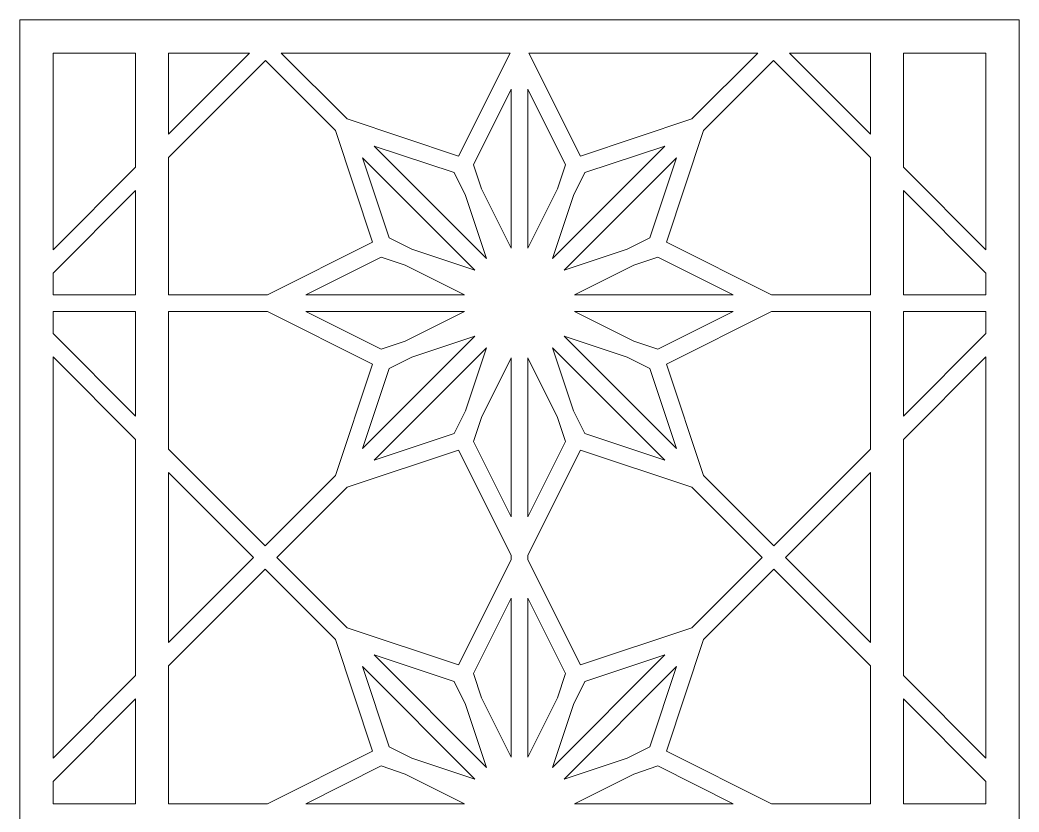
# Model space of a CAD drawing. Header units: centimetres. Extents: x -8.6 to 3.3, y -13.2 to 13.3.
# Drawn here: x -8.58 to -3.42, y 9.25 to 13.33 of the extents above; entities that cross this region are included whole.
import ezdxf

# ---------------------------------------------------------------- set-up
doc = ezdxf.new("R2010")
doc.units = ezdxf.units.CM
doc.header["$MEASUREMENT"] = 0
doc.layers.add('layer 1', color=7, linetype='Continuous')

msp = doc.modelspace()

# ---------------------------------------------------------------- linework, layer by layer
at = {"layer": 'layer 1', "color": 177, "lineweight": 9}
for points, knots in [([(-4.01946, -13.19703), (-4.01946, -13.19703), (-4.18977, -13.19703), (-4.18977, -13.19703), (-4.18977, -13.19703), (-4.18977, -13.19703), (-4.48043, -13.19703), (-4.48043, -13.19703), (-4.48043, -13.19703), (-4.48043, -13.19703), (-4.60083, -13.19703), (-4.60083, -13.19703), (-4.60083, -13.19703), (-4.60083, -13.19703), (-4.73068, -13.19703), (-4.73068, -13.19703), (-4.73068, -13.19703), (-4.73068, -13.19703), (-4.8511, -13.19703), (-4.8511, -13.19703), (-4.8511, -13.19703), (-4.8511, -13.19703), (-5.95709, -13.19703), (-5.95709, -13.19703), (-5.95709, -13.19703), (-5.95709, -13.19703), (-6.04223, -13.19703), (-6.04223, -13.19703), (-6.04223, -13.19703), (-6.04223, -13.19703), (-7.14824, -13.19703), (-7.14824, -13.19703), (-7.14824, -13.19703), (-7.14824, -13.19703), (-7.26865, -13.19703), (-7.26865, -13.19703), (-7.26865, -13.19703), (-7.26865, -13.19703), (-7.39849, -13.19703), (-7.39849, -13.19703), (-7.39849, -13.19703), (-7.39849, -13.19703), (-7.51891, -13.19703), (-7.51891, -13.19703), (-7.51891, -13.19703), (-7.51891, -13.19703), (-7.80957, -13.19703), (-7.80957, -13.19703), (-7.80957, -13.19703), (-7.80957, -13.19703), (-7.97986, -13.19703), (-7.97986, -13.19703), (-7.97986, -13.19703), (-7.97986, -13.19703), (-8.57542, -13.19703), (-8.57542, -13.19703), (-8.57542, -13.19703), (-8.57542, -13.19703), (-8.57542, -11.89027), (-8.57542, -11.89027), (-8.57542, -11.89027), (-8.57542, -11.89027), (-8.57542, -11.78057), (-8.57542, -11.78057), (-8.57542, -11.78057), (-8.57542, -11.78057), (-8.57542, -11.76985), (-8.57542, -11.76985), (-8.57542, -11.76985), (-8.57542, -11.76985), (-8.57542, -11.7511), (-8.57542, -11.7511), (-8.57542, -11.7511), (-8.57542, -11.7511), (-8.57542, -11.69543), (-8.57542, -11.69543), (-8.57542, -11.69543), (-8.57542, -11.69543), (-8.57542, -11.63069), (-8.57542, -11.63069), (-8.57542, -11.63069), (-8.57542, -11.63069), (-8.57542, -9.22246), (-8.57542, -9.22246), (-8.57542, -9.22246), (-8.57542, -9.22246), (-8.57542, -9.15771), (-8.57542, -9.15771), (-8.57542, -9.15771), (-8.57542, -9.15771), (-8.57542, -9.12823), (-8.57542, -9.12823), (-8.57542, -9.12823), (-8.57542, -9.12823), (-8.57542, -9.10204), (-8.57542, -9.10204), (-8.57542, -9.10204), (-8.57542, -9.10204), (-8.57542, -9.07256), (-8.57542, -9.07256), (-8.57542, -9.07256), (-8.57542, -9.07256), (-8.57542, -9.0078), (-8.57542, -9.0078), (-8.57542, -9.0078), (-8.57542, -9.0078), (-8.57542, -6.59958), (-8.57542, -6.59958), (-8.57542, -6.59958), (-8.57542, -6.59958), (-8.57542, -6.53482), (-8.57542, -6.53482), (-8.57542, -6.53482), (-8.57542, -6.53482), (-8.57542, -6.50535), (-8.57542, -6.50535), (-8.57542, -6.50535), (-8.57542, -6.50535), (-8.57542, -6.47915), (-8.57542, -6.47915), (-8.57542, -6.47915), (-8.57542, -6.47915), (-8.57542, -6.44968), (-8.57542, -6.44968), (-8.57542, -6.44968), (-8.57542, -6.44968), (-8.57542, -6.38494), (-8.57542, -6.38494), (-8.57542, -6.38494), (-8.57542, -6.38494), (-8.57542, -3.97671), (-8.57542, -3.97671), (-8.57542, -3.97671), (-8.57542, -3.97671), (-8.57542, -3.91195), (-8.57542, -3.91195), (-8.57542, -3.91195), (-8.57542, -3.91195), (-8.57542, -3.88248), (-8.57542, -3.88248), (-8.57542, -3.88248), (-8.57542, -3.88248), (-8.57542, -3.85629), (-8.57542, -3.85629), (-8.57542, -3.85629), (-8.57542, -3.85629), (-8.57542, -3.82681), (-8.57542, -3.82681), (-8.57542, -3.82681), (-8.57542, -3.82681), (-8.57542, -3.76205), (-8.57542, -3.76205), (-8.57542, -3.76205), (-8.57542, -3.76205), (-8.57542, -1.35383), (-8.57542, -1.35383), (-8.57542, -1.35383), (-8.57542, -1.35383), (-8.57542, -1.28907), (-8.57542, -1.28907), (-8.57542, -1.28907), (-8.57542, -1.28907), (-8.57542, -1.25959), (-8.57542, -1.25959), (-8.57542, -1.25959), (-8.57542, -1.25959), (-8.57542, -1.23342), (-8.57542, -1.23342), (-8.57542, -1.23342), (-8.57542, -1.23342), (-8.57542, -1.20393), (-8.57542, -1.20393), (-8.57542, -1.20393), (-8.57542, -1.20393), (-8.57542, -1.13919), (-8.57542, -1.13919), (-8.57542, -1.13919), (-8.57542, -1.13919), (-8.57542, 1.26904), (-8.57542, 1.26904), (-8.57542, 1.26904), (-8.57542, 1.26904), (-8.57542, 1.3338), (-8.57542, 1.3338), (-8.57542, 1.3338), (-8.57542, 1.3338), (-8.57542, 1.36327), (-8.57542, 1.36327), (-8.57542, 1.36327), (-8.57542, 1.36327), (-8.57542, 1.38947), (-8.57542, 1.38947), (-8.57542, 1.38947), (-8.57542, 1.38947), (-8.57542, 1.41894), (-8.57542, 1.41894), (-8.57542, 1.41894), (-8.57542, 1.41894), (-8.57542, 1.4837), (-8.57542, 1.4837), (-8.57542, 1.4837), (-8.57542, 1.4837), (-8.57542, 3.89192), (-8.57542, 3.89192), (-8.57542, 3.89192), (-8.57542, 3.89192), (-8.57542, 3.95668), (-8.57542, 3.95668), (-8.57542, 3.95668), (-8.57542, 3.95668), (-8.57542, 3.98616), (-8.57542, 3.98616), (-8.57542, 3.98616), (-8.57542, 3.98616), (-8.57542, 4.01233), (-8.57542, 4.01233), (-8.57542, 4.01233), (-8.57542, 4.01233), (-8.57542, 4.04183), (-8.57542, 4.04183), (-8.57542, 4.04183), (-8.57542, 4.04183), (-8.57542, 4.10656), (-8.57542, 4.10656), (-8.57542, 4.10656), (-8.57542, 4.10656), (-8.57542, 6.51479), (-8.57542, 6.51479), (-8.57542, 6.51479), (-8.57542, 6.51479), (-8.57542, 6.57955), (-8.57542, 6.57955), (-8.57542, 6.57955), (-8.57542, 6.57955), (-8.57542, 6.60902), (-8.57542, 6.60902), (-8.57542, 6.60902), (-8.57542, 6.60902), (-8.57542, 6.63522), (-8.57542, 6.63522), (-8.57542, 6.63522), (-8.57542, 6.63522), (-8.57542, 6.66469), (-8.57542, 6.66469), (-8.57542, 6.66469), (-8.57542, 6.66469), (-8.57542, 6.72945), (-8.57542, 6.72945), (-8.57542, 6.72945), (-8.57542, 6.72945), (-8.57542, 9.13768), (-8.57542, 9.13768), (-8.57542, 9.13768), (-8.57542, 9.13768), (-8.57542, 9.20243), (-8.57542, 9.20243), (-8.57542, 9.20243), (-8.57542, 9.20243), (-8.57542, 9.23191), (-8.57542, 9.23191), (-8.57542, 9.23191), (-8.57542, 9.23191), (-8.57542, 9.25808), (-8.57542, 9.25808), (-8.57542, 9.25808), (-8.57542, 9.25808), (-8.57542, 9.28758), (-8.57542, 9.28758), (-8.57542, 9.28758), (-8.57542, 9.28758), (-8.57542, 9.35231), (-8.57542, 9.35231), (-8.57542, 9.35231), (-8.57542, 9.35231), (-8.57542, 11.76054), (-8.57542, 11.76054), (-8.57542, 11.76054), (-8.57542, 11.76054), (-8.57542, 11.8253), (-8.57542, 11.8253), (-8.57542, 11.8253), (-8.57542, 11.8253), (-8.57542, 11.85229), (-8.57542, 11.85229), (-8.57542, 11.85229), (-8.57542, 11.85229), (-8.57542, 11.88097), (-8.57542, 11.88097), (-8.57542, 11.88097), (-8.57542, 11.88097), (-8.57542, 11.91044), (-8.57542, 11.91044), (-8.57542, 11.91044), (-8.57542, 11.91044), (-8.57542, 11.97271), (-8.57542, 11.97271), (-8.57542, 11.97271), (-8.57542, 11.97271), (-8.57542, 13.3269), (-8.57542, 13.3269), (-8.57542, 13.3269), (-8.57542, 13.3269), (-7.97986, 13.3269), (-7.97986, 13.3269), (-7.97986, 13.3269), (-7.97986, 13.3269), (-7.80957, 13.3269), (-7.80957, 13.3269), (-7.80957, 13.3269), (-7.80957, 13.3269), (-7.51891, 13.3269), (-7.51891, 13.3269), (-7.51891, 13.3269), (-7.51891, 13.3269), (-7.39849, 13.3269), (-7.39849, 13.3269), (-7.39849, 13.3269), (-7.39849, 13.3269), (-7.22123, 13.3269), (-7.22123, 13.3269), (-7.22123, 13.3269), (-7.22123, 13.3269), (-7.10081, 13.3269), (-7.10081, 13.3269), (-7.10081, 13.3269), (-7.10081, 13.3269), (-6.04223, 13.3269), (-6.04223, 13.3269), (-6.04223, 13.3269), (-6.04223, 13.3269), (-5.95709, 13.3269), (-5.95709, 13.3269), (-5.95709, 13.3269), (-5.95709, 13.3269), (-4.89851, 13.3269), (-4.89851, 13.3269), (-4.89851, 13.3269), (-4.89851, 13.3269), (-4.7781, 13.3269), (-4.7781, 13.3269), (-4.7781, 13.3269), (-4.7781, 13.3269), (-4.60083, 13.3269), (-4.60083, 13.3269), (-4.60083, 13.3269), (-4.60083, 13.3269), (-4.48043, 13.3269), (-4.48043, 13.3269), (-4.48043, 13.3269), (-4.48043, 13.3269), (-4.18977, 13.3269), (-4.18977, 13.3269), (-4.18977, 13.3269), (-4.18977, 13.3269), (-4.01946, 13.3269), (-4.01946, 13.3269), (-4.01946, 13.3269), (-4.01946, 13.3269), (-3.4239, 13.3269), (-3.4239, 13.3269), (-3.4239, 13.3269), (-3.4239, 13.3269), (-3.4239, 11.97271), (-3.4239, 11.97271), (-3.4239, 11.97271), (-3.4239, 11.97271), (-3.4239, 11.91044), (-3.4239, 11.91044), (-3.4239, 11.91044), (-3.4239, 11.91044), (-3.4239, 11.88097), (-3.4239, 11.88097), (-3.4239, 11.88097), (-3.4239, 11.88097), (-3.4239, 11.85229), (-3.4239, 11.85229), (-3.4239, 11.85229), (-3.4239, 11.85229), (-3.4239, 11.8253), (-3.4239, 11.8253), (-3.4239, 11.8253), (-3.4239, 11.8253), (-3.4239, 11.76054), (-3.4239, 11.76054), (-3.4239, 11.76054), (-3.4239, 11.76054), (-3.4239, 9.35231), (-3.4239, 9.35231), (-3.4239, 9.35231), (-3.4239, 9.35231), (-3.4239, 9.28758), (-3.4239, 9.28758), (-3.4239, 9.28758), (-3.4239, 9.28758), (-3.4239, 9.25808), (-3.4239, 9.25808), (-3.4239, 9.25808), (-3.4239, 9.25808), (-3.4239, 9.23189), (-3.4239, 9.23189), (-3.4239, 9.23189), (-3.4239, 9.23189), (-3.4239, 9.20243), (-3.4239, 9.20243), (-3.4239, 9.20243), (-3.4239, 9.20243), (-3.4239, 9.13768), (-3.4239, 9.13768), (-3.4239, 9.13768), (-3.4239, 9.13768), (-3.4239, 6.72945), (-3.4239, 6.72945), (-3.4239, 6.72945), (-3.4239, 6.72945), (-3.4239, 6.66469), (-3.4239, 6.66469), (-3.4239, 6.66469), (-3.4239, 6.66469), (-3.4239, 6.63522), (-3.4239, 6.63522), (-3.4239, 6.63522), (-3.4239, 6.63522), (-3.4239, 6.60902), (-3.4239, 6.60902), (-3.4239, 6.60902), (-3.4239, 6.60902), (-3.4239, 6.57955), (-3.4239, 6.57955), (-3.4239, 6.57955), (-3.4239, 6.57955), (-3.4239, 6.51479), (-3.4239, 6.51479), (-3.4239, 6.51479), (-3.4239, 6.51479), (-3.4239, 4.10656), (-3.4239, 4.10656), (-3.4239, 4.10656), (-3.4239, 4.10656), (-3.4239, 4.04183), (-3.4239, 4.04183), (-3.4239, 4.04183), (-3.4239, 4.04183), (-3.4239, 4.01233), (-3.4239, 4.01233), (-3.4239, 4.01233), (-3.4239, 4.01233), (-3.4239, 3.98616), (-3.4239, 3.98616), (-3.4239, 3.98616), (-3.4239, 3.98616), (-3.4239, 3.95668), (-3.4239, 3.95668), (-3.4239, 3.95668), (-3.4239, 3.95668), (-3.4239, 3.89192), (-3.4239, 3.89192), (-3.4239, 3.89192), (-3.4239, 3.89192), (-3.4239, 1.4837), (-3.4239, 1.4837), (-3.4239, 1.4837), (-3.4239, 1.4837), (-3.4239, 1.41894), (-3.4239, 1.41894), (-3.4239, 1.41894), (-3.4239, 1.41894), (-3.4239, 1.38947), (-3.4239, 1.38947), (-3.4239, 1.38947), (-3.4239, 1.38947), (-3.4239, 1.36327), (-3.4239, 1.36327), (-3.4239, 1.36327), (-3.4239, 1.36327), (-3.4239, 1.3338), (-3.4239, 1.3338), (-3.4239, 1.3338), (-3.4239, 1.3338), (-3.4239, 1.26904), (-3.4239, 1.26904), (-3.4239, 1.26904), (-3.4239, 1.26904), (-3.4239, -1.13917), (-3.4239, -1.13917), (-3.4239, -1.13917), (-3.4239, -1.13917), (-3.4239, -1.20393), (-3.4239, -1.20393), (-3.4239, -1.20393), (-3.4239, -1.20393), (-3.4239, -1.23342), (-3.4239, -1.23342), (-3.4239, -1.23342), (-3.4239, -1.23342), (-3.4239, -1.25959), (-3.4239, -1.25959), (-3.4239, -1.25959), (-3.4239, -1.25959), (-3.4239, -1.28907), (-3.4239, -1.28907), (-3.4239, -1.28907), (-3.4239, -1.28907), (-3.4239, -1.35383), (-3.4239, -1.35383), (-3.4239, -1.35383), (-3.4239, -1.35383), (-3.4239, -3.76205), (-3.4239, -3.76205), (-3.4239, -3.76205), (-3.4239, -3.76205), (-3.4239, -3.82681), (-3.4239, -3.82681), (-3.4239, -3.82681), (-3.4239, -3.82681), (-3.4239, -3.85629), (-3.4239, -3.85629), (-3.4239, -3.85629), (-3.4239, -3.85629), (-3.4239, -3.88248), (-3.4239, -3.88248), (-3.4239, -3.88248), (-3.4239, -3.88248), (-3.4239, -3.91195), (-3.4239, -3.91195), (-3.4239, -3.91195), (-3.4239, -3.91195), (-3.4239, -3.97671), (-3.4239, -3.97671), (-3.4239, -3.97671), (-3.4239, -3.97671), (-3.4239, -6.38492), (-3.4239, -6.38492), (-3.4239, -6.38492), (-3.4239, -6.38492), (-3.4239, -6.44968), (-3.4239, -6.44968), (-3.4239, -6.44968), (-3.4239, -6.44968), (-3.4239, -6.47917), (-3.4239, -6.47917), (-3.4239, -6.47917), (-3.4239, -6.47917), (-3.4239, -6.50535), (-3.4239, -6.50535), (-3.4239, -6.50535), (-3.4239, -6.50535), (-3.4239, -6.53482), (-3.4239, -6.53482), (-3.4239, -6.53482), (-3.4239, -6.53482), (-3.4239, -6.59958), (-3.4239, -6.59958), (-3.4239, -6.59958), (-3.4239, -6.59958), (-3.4239, -9.0078), (-3.4239, -9.0078), (-3.4239, -9.0078), (-3.4239, -9.0078), (-3.4239, -9.07256), (-3.4239, -9.07256), (-3.4239, -9.07256), (-3.4239, -9.07256), (-3.4239, -9.10204), (-3.4239, -9.10204), (-3.4239, -9.10204), (-3.4239, -9.10204), (-3.4239, -9.12823), (-3.4239, -9.12823), (-3.4239, -9.12823), (-3.4239, -9.12823), (-3.4239, -9.15771), (-3.4239, -9.15771), (-3.4239, -9.15771), (-3.4239, -9.15771), (-3.4239, -9.22246), (-3.4239, -9.22246), (-3.4239, -9.22246), (-3.4239, -9.22246), (-3.4239, -11.63067), (-3.4239, -11.63067), (-3.4239, -11.63067), (-3.4239, -11.63067), (-3.4239, -11.69543), (-3.4239, -11.69543), (-3.4239, -11.69543), (-3.4239, -11.69543), (-3.4239, -11.7511), (-3.4239, -11.7511), (-3.4239, -11.7511), (-3.4239, -11.7511), (-3.4239, -11.76985), (-3.4239, -11.76985), (-3.4239, -11.76985), (-3.4239, -11.76985), (-3.4239, -11.78057), (-3.4239, -11.78057), (-3.4239, -11.78057), (-3.4239, -11.78057), (-3.4239, -11.89025), (-3.4239, -11.89025), (-3.4239, -11.89025), (-3.4239, -11.89025), (-3.4239, -13.19703), (-3.4239, -13.19703), (-3.4239, -13.19703), (-3.4239, -13.19703), (-4.01946, -13.19703), (-4.01946, -13.19703)], [0, 0, 0, 0, 0.0065359, 0.0065359, 0.0065359, 0.0065359, 0.0130719, 0.0130719, 0.0130719, 0.0130719, 0.0196078, 0.0196078, 0.0196078, 0.0196078, 0.0261438, 0.0261438, 0.0261438, 0.0261438, 0.0326797, 0.0326797, 0.0326797, 0.0326797, 0.0392157, 0.0392157, 0.0392157, 0.0392157, 0.0457516, 0.0457516, 0.0457516, 0.0457516, 0.0522876, 0.0522876, 0.0522876, 0.0522876, 0.0588235, 0.0588235, 0.0588235, 0.0588235, 0.0653595, 0.0653595, 0.0653595, 0.0653595, 0.0718954, 0.0718954, 0.0718954, 0.0718954, 0.0784314, 0.0784314, 0.0784314, 0.0784314, 0.0849673, 0.0849673, 0.0849673, 0.0849673, 0.0915033, 0.0915033, 0.0915033, 0.0915033, 0.0980392, 0.0980392, 0.0980392, 0.0980392, 0.1045752, 0.1045752, 0.1045752, 0.1045752, 0.1111111, 0.1111111, 0.1111111, 0.1111111, 0.1176471, 0.1176471, 0.1176471, 0.1176471, 0.124183, 0.124183, 0.124183, 0.124183, 0.130719, 0.130719, 0.130719, 0.130719, 0.1372549, 0.1372549, 0.1372549, 0.1372549, 0.1437908, 0.1437908, 0.1437908, 0.1437908, 0.1503268, 0.1503268, 0.1503268, 0.1503268, 0.1568627, 0.1568627, 0.1568627, 0.1568627, 0.1633987, 0.1633987, 0.1633987, 0.1633987, 0.1699346, 0.1699346, 0.1699346, 0.1699346, 0.1764706, 0.1764706, 0.1764706, 0.1764706, 0.1830065, 0.1830065, 0.1830065, 0.1830065, 0.1895425, 0.1895425, 0.1895425, 0.1895425, 0.1960784, 0.1960784, 0.1960784, 0.1960784, 0.2026144, 0.2026144, 0.2026144, 0.2026144, 0.2091503, 0.2091503, 0.2091503, 0.2091503, 0.2156863, 0.2156863, 0.2156863, 0.2156863, 0.2222222, 0.2222222, 0.2222222, 0.2222222, 0.2287582, 0.2287582, 0.2287582, 0.2287582, 0.2352941, 0.2352941, 0.2352941, 0.2352941, 0.2418301, 0.2418301, 0.2418301, 0.2418301, 0.248366, 0.248366, 0.248366, 0.248366, 0.254902, 0.254902, 0.254902, 0.254902, 0.2614379, 0.2614379, 0.2614379, 0.2614379, 0.2679739, 0.2679739, 0.2679739, 0.2679739, 0.2745098, 0.2745098, 0.2745098, 0.2745098, 0.2810458, 0.2810458, 0.2810458, 0.2810458, 0.2875817, 0.2875817, 0.2875817, 0.2875817, 0.2941176, 0.2941176, 0.2941176, 0.2941176, 0.3006536, 0.3006536, 0.3006536, 0.3006536, 0.3071895, 0.3071895, 0.3071895, 0.3071895, 0.3137255, 0.3137255, 0.3137255, 0.3137255, 0.3202614, 0.3202614, 0.3202614, 0.3202614, 0.3267974, 0.3267974, 0.3267974, 0.3267974, 0.3333333, 0.3333333, 0.3333333, 0.3333333, 0.3398693, 0.3398693, 0.3398693, 0.3398693, 0.3464052, 0.3464052, 0.3464052, 0.3464052, 0.3529412, 0.3529412, 0.3529412, 0.3529412, 0.3594771, 0.3594771, 0.3594771, 0.3594771, 0.3660131, 0.3660131, 0.3660131, 0.3660131, 0.372549, 0.372549, 0.372549, 0.372549, 0.379085, 0.379085, 0.379085, 0.379085, 0.3856209, 0.3856209, 0.3856209, 0.3856209, 0.3921569, 0.3921569, 0.3921569, 0.3921569, 0.3986928, 0.3986928, 0.3986928, 0.3986928, 0.4052288, 0.4052288, 0.4052288, 0.4052288, 0.4117647, 0.4117647, 0.4117647, 0.4117647, 0.4183007, 0.4183007, 0.4183007, 0.4183007, 0.4248366, 0.4248366, 0.4248366, 0.4248366, 0.4313725, 0.4313725, 0.4313725, 0.4313725, 0.4379085, 0.4379085, 0.4379085, 0.4379085, 0.4444444, 0.4444444, 0.4444444, 0.4444444, 0.4509804, 0.4509804, 0.4509804, 0.4509804, 0.4575163, 0.4575163, 0.4575163, 0.4575163, 0.4640523, 0.4640523, 0.4640523, 0.4640523, 0.4705882, 0.4705882, 0.4705882, 0.4705882, 0.4771242, 0.4771242, 0.4771242, 0.4771242, 0.4836601, 0.4836601, 0.4836601, 0.4836601, 0.4901961, 0.4901961, 0.4901961, 0.4901961, 0.496732, 0.496732, 0.496732, 0.496732, 0.503268, 0.503268, 0.503268, 0.503268, 0.5098039, 0.5098039, 0.5098039, 0.5098039, 0.5163399, 0.5163399, 0.5163399, 0.5163399, 0.5228758, 0.5228758, 0.5228758, 0.5228758, 0.5294118, 0.5294118, 0.5294118, 0.5294118, 0.5359477, 0.5359477, 0.5359477, 0.5359477, 0.5424837, 0.5424837, 0.5424837, 0.5424837, 0.5490196, 0.5490196, 0.5490196, 0.5490196, 0.5555556, 0.5555556, 0.5555556, 0.5555556, 0.5620915, 0.5620915, 0.5620915, 0.5620915, 0.5686275, 0.5686275, 0.5686275, 0.5686275, 0.5751634, 0.5751634, 0.5751634, 0.5751634, 0.5816993, 0.5816993, 0.5816993, 0.5816993, 0.5882353, 0.5882353, 0.5882353, 0.5882353, 0.5947712, 0.5947712, 0.5947712, 0.5947712, 0.6013072, 0.6013072, 0.6013072, 0.6013072, 0.6078431, 0.6078431, 0.6078431, 0.6078431, 0.6143791, 0.6143791, 0.6143791, 0.6143791, 0.620915, 0.620915, 0.620915, 0.620915, 0.627451, 0.627451, 0.627451, 0.627451, 0.6339869, 0.6339869, 0.6339869, 0.6339869, 0.6405229, 0.6405229, 0.6405229, 0.6405229, 0.6470588, 0.6470588, 0.6470588, 0.6470588, 0.6535948, 0.6535948, 0.6535948, 0.6535948, 0.6601307, 0.6601307, 0.6601307, 0.6601307, 0.6666667, 0.6666667, 0.6666667, 0.6666667, 0.6732026, 0.6732026, 0.6732026, 0.6732026, 0.6797386, 0.6797386, 0.6797386, 0.6797386, 0.6862745, 0.6862745, 0.6862745, 0.6862745, 0.6928105, 0.6928105, 0.6928105, 0.6928105, 0.6993464, 0.6993464, 0.6993464, 0.6993464, 0.7058824, 0.7058824, 0.7058824, 0.7058824, 0.7124183, 0.7124183, 0.7124183, 0.7124183, 0.7189542, 0.7189542, 0.7189542, 0.7189542, 0.7254902, 0.7254902, 0.7254902, 0.7254902, 0.7320261, 0.7320261, 0.7320261, 0.7320261, 0.7385621, 0.7385621, 0.7385621, 0.7385621, 0.745098, 0.745098, 0.745098, 0.745098, 0.751634, 0.751634, 0.751634, 0.751634, 0.7581699, 0.7581699, 0.7581699, 0.7581699, 0.7647059, 0.7647059, 0.7647059, 0.7647059, 0.7712418, 0.7712418, 0.7712418, 0.7712418, 0.7777778, 0.7777778, 0.7777778, 0.7777778, 0.7843137, 0.7843137, 0.7843137, 0.7843137, 0.7908497, 0.7908497, 0.7908497, 0.7908497, 0.7973856, 0.7973856, 0.7973856, 0.7973856, 0.8039216, 0.8039216, 0.8039216, 0.8039216, 0.8104575, 0.8104575, 0.8104575, 0.8104575, 0.8169935, 0.8169935, 0.8169935, 0.8169935, 0.8235294, 0.8235294, 0.8235294, 0.8235294, 0.8300654, 0.8300654, 0.8300654, 0.8300654, 0.8366013, 0.8366013, 0.8366013, 0.8366013, 0.8431373, 0.8431373, 0.8431373, 0.8431373, 0.8496732, 0.8496732, 0.8496732, 0.8496732, 0.8562092, 0.8562092, 0.8562092, 0.8562092, 0.8627451, 0.8627451, 0.8627451, 0.8627451, 0.869281, 0.869281, 0.869281, 0.869281, 0.875817, 0.875817, 0.875817, 0.875817, 0.8823529, 0.8823529, 0.8823529, 0.8823529, 0.8888889, 0.8888889, 0.8888889, 0.8888889, 0.8954248, 0.8954248, 0.8954248, 0.8954248, 0.9019608, 0.9019608, 0.9019608, 0.9019608, 0.9084967, 0.9084967, 0.9084967, 0.9084967, 0.9150327, 0.9150327, 0.9150327, 0.9150327, 0.9215686, 0.9215686, 0.9215686, 0.9215686, 0.9281046, 0.9281046, 0.9281046, 0.9281046, 0.9346405, 0.9346405, 0.9346405, 0.9346405, 0.9411765, 0.9411765, 0.9411765, 0.9411765, 0.9477124, 0.9477124, 0.9477124, 0.9477124, 0.9542484, 0.9542484, 0.9542484, 0.9542484, 0.9607843, 0.9607843, 0.9607843, 0.9607843, 0.9673203, 0.9673203, 0.9673203, 0.9673203, 0.9738562, 0.9738562, 0.9738562, 0.9738562, 0.9803922, 0.9803922, 0.9803922, 0.9803922, 0.9869281, 0.9869281, 0.9869281, 0.9869281, 1, 1, 1, 1]), ([(-8.40513, 12.143), (-8.40513, 12.143), (-7.97986, 12.56827), (-7.97986, 12.56827), (-7.97986, 12.56827), (-7.97986, 12.56827), (-7.97986, 13.15661), (-7.97986, 13.15661), (-7.97986, 13.15661), (-7.97986, 13.15661), (-8.40513, 13.15661), (-8.40513, 13.15661), (-8.40513, 13.15661), (-8.40513, 13.15661), (-8.40513, 12.143), (-8.40513, 12.143)], [0, 0, 0, 0, 0.2, 0.2, 0.2, 0.2, 0.4, 0.4, 0.4, 0.4, 0.6, 0.6, 0.6, 0.6, 1, 1, 1, 1]), ([(-7.80957, 12.73856), (-7.80957, 12.73856), (-7.39152, 13.15661), (-7.39152, 13.15661), (-7.39152, 13.15661), (-7.39152, 13.15661), (-7.80957, 13.15661), (-7.80957, 13.15661), (-7.80957, 13.15661), (-7.80957, 13.15661), (-7.80957, 12.73856), (-7.80957, 12.73856)], [0, 0, 0, 0, 0.25, 0.25, 0.25, 0.25, 0.5, 0.5, 0.5, 0.5, 1, 1, 1, 1]), ([(-7.22819, 13.15661), (-7.22819, 13.15661), (-6.88874, 12.81716), (-6.88874, 12.81716), (-6.88874, 12.81716), (-6.88874, 12.81716), (-6.31365, 12.62589), (-6.31365, 12.62589), (-6.31365, 12.62589), (-6.31365, 12.62589), (-6.04784, 13.15661), (-6.04784, 13.15661), (-6.04784, 13.15661), (-6.04784, 13.15661), (-7.22819, 13.15661), (-7.22819, 13.15661)], [0, 0, 0, 0, 0.2, 0.2, 0.2, 0.2, 0.4, 0.4, 0.4, 0.4, 0.6, 0.6, 0.6, 0.6, 1, 1, 1, 1]), ([(-5.11061, 12.81714), (-5.11061, 12.81714), (-4.77114, 13.15661), (-4.77114, 13.15661), (-4.77114, 13.15661), (-4.77114, 13.15661), (-5.95148, 13.15661), (-5.95148, 13.15661), (-5.95148, 13.15661), (-5.95148, 13.15661), (-5.68567, 12.62589), (-5.68567, 12.62589), (-5.68567, 12.62589), (-5.68567, 12.62589), (-5.11061, 12.81714), (-5.11061, 12.81714)], [0, 0, 0, 0, 0.2, 0.2, 0.2, 0.2, 0.4, 0.4, 0.4, 0.4, 0.6, 0.6, 0.6, 0.6, 1, 1, 1, 1]), ([(-4.6078, 13.15661), (-4.6078, 13.15661), (-4.18977, 12.73858), (-4.18977, 12.73858), (-4.18977, 12.73858), (-4.18977, 12.73858), (-4.18977, 13.15661), (-4.18977, 13.15661), (-4.18977, 13.15661), (-4.18977, 13.15661), (-4.6078, 13.15661), (-4.6078, 13.15661)], [0, 0, 0, 0, 0.25, 0.25, 0.25, 0.25, 0.5, 0.5, 0.5, 0.5, 1, 1, 1, 1]), ([(-4.01946, 13.15661), (-4.01946, 13.15661), (-4.01946, 12.56827), (-4.01946, 12.56827), (-4.01946, 12.56827), (-4.01946, 12.56827), (-3.59419, 12.143), (-3.59419, 12.143), (-3.59419, 12.143), (-3.59419, 12.143), (-3.59419, 13.15661), (-3.59419, 13.15661), (-3.59419, 13.15661), (-3.59419, 13.15661), (-4.01946, 13.15661), (-4.01946, 13.15661)], [0, 0, 0, 0, 0.2, 0.2, 0.2, 0.2, 0.4, 0.4, 0.4, 0.4, 0.6, 0.6, 0.6, 0.6, 1, 1, 1, 1]), ([(-7.80957, 11.91044), (-7.80957, 11.91044), (-7.29958, 11.91044), (-7.29958, 11.91044), (-7.29958, 11.91044), (-7.29958, 11.91044), (-6.75769, 12.18184), (-6.75769, 12.18184), (-6.75769, 12.18184), (-6.75769, 12.18184), (-6.94896, 12.75695), (-6.94896, 12.75695), (-6.94896, 12.75695), (-6.94896, 12.75695), (-7.30987, 13.11786), (-7.30987, 13.11786), (-7.30987, 13.11786), (-7.30987, 13.11786), (-7.80957, 12.61816), (-7.80957, 12.61816), (-7.80957, 12.61816), (-7.80957, 12.61816), (-7.80957, 11.91044), (-7.80957, 11.91044)], [0, 0, 0, 0, 0.1428571, 0.1428571, 0.1428571, 0.1428571, 0.2857143, 0.2857143, 0.2857143, 0.2857143, 0.4285714, 0.4285714, 0.4285714, 0.4285714, 0.5714286, 0.5714286, 0.5714286, 0.5714286, 0.7142857, 0.7142857, 0.7142857, 0.7142857, 1, 1, 1, 1]), ([(-4.68947, 13.11786), (-4.68947, 13.11786), (-5.05035, 12.75698), (-5.05035, 12.75698), (-5.05035, 12.75698), (-5.05035, 12.75698), (-5.24163, 12.18184), (-5.24163, 12.18184), (-5.24163, 12.18184), (-5.24163, 12.18184), (-4.69975, 11.91044), (-4.69975, 11.91044), (-4.69975, 11.91044), (-4.69975, 11.91044), (-4.18977, 11.91044), (-4.18977, 11.91044), (-4.18977, 11.91044), (-4.18977, 11.91044), (-4.18977, 12.61816), (-4.18977, 12.61816), (-4.18977, 12.61816), (-4.18977, 12.61816), (-4.68947, 13.11786), (-4.68947, 13.11786)], [0, 0, 0, 0, 0.1428571, 0.1428571, 0.1428571, 0.1428571, 0.2857143, 0.2857143, 0.2857143, 0.2857143, 0.4285714, 0.4285714, 0.4285714, 0.4285714, 0.5714286, 0.5714286, 0.5714286, 0.5714286, 0.7142857, 0.7142857, 0.7142857, 0.7142857, 1, 1, 1, 1]), ([(-6.04223, 12.15071), (-6.04223, 12.15071), (-6.04223, 12.96995), (-6.04223, 12.96995), (-6.04223, 12.96995), (-6.04223, 12.96995), (-6.23692, 12.58124), (-6.23692, 12.58124), (-6.23692, 12.58124), (-6.23692, 12.58124), (-6.19552, 12.45677), (-6.19552, 12.45677), (-6.19552, 12.45677), (-6.19552, 12.45677), (-6.04223, 12.15071), (-6.04223, 12.15071)], [0, 0, 0, 0, 0.2, 0.2, 0.2, 0.2, 0.4, 0.4, 0.4, 0.4, 0.6, 0.6, 0.6, 0.6, 1, 1, 1, 1]), ([(-5.95709, 12.96995), (-5.95709, 12.96995), (-5.95709, 12.15071), (-5.95709, 12.15071), (-5.95709, 12.15071), (-5.95709, 12.15071), (-5.8038, 12.45676), (-5.8038, 12.45676), (-5.8038, 12.45676), (-5.8038, 12.45676), (-5.76241, 12.58124), (-5.76241, 12.58124), (-5.76241, 12.58124), (-5.76241, 12.58124), (-5.95709, 12.96995), (-5.95709, 12.96995)], [0, 0, 0, 0, 0.2, 0.2, 0.2, 0.2, 0.4, 0.4, 0.4, 0.4, 0.6, 0.6, 0.6, 0.6, 1, 1, 1, 1]), ([(-6.74883, 12.67724), (-6.74883, 12.67724), (-6.16956, 12.09798), (-6.16956, 12.09798), (-6.16956, 12.09798), (-6.16956, 12.09798), (-6.27759, 12.42278), (-6.27759, 12.42278), (-6.27759, 12.42278), (-6.27759, 12.42278), (-6.33634, 12.54006), (-6.33634, 12.54006), (-6.33634, 12.54006), (-6.33634, 12.54006), (-6.74883, 12.67724), (-6.74883, 12.67724)], [0, 0, 0, 0, 0.2, 0.2, 0.2, 0.2, 0.4, 0.4, 0.4, 0.4, 0.6, 0.6, 0.6, 0.6, 1, 1, 1, 1]), ([(-5.82976, 12.09799), (-5.82976, 12.09799), (-5.25049, 12.67724), (-5.25049, 12.67724), (-5.25049, 12.67724), (-5.25049, 12.67724), (-5.66299, 12.54006), (-5.66299, 12.54006), (-5.66299, 12.54006), (-5.66299, 12.54006), (-5.72174, 12.42278), (-5.72174, 12.42278), (-5.72174, 12.42278), (-5.72174, 12.42278), (-5.82976, 12.09799), (-5.82976, 12.09799)], [0, 0, 0, 0, 0.2, 0.2, 0.2, 0.2, 0.4, 0.4, 0.4, 0.4, 0.6, 0.6, 0.6, 0.6, 1, 1, 1, 1]), ([(-6.22977, 12.03776), (-6.22977, 12.03776), (-6.80906, 12.61705), (-6.80906, 12.61705), (-6.80906, 12.61705), (-6.80906, 12.61705), (-6.67186, 12.20453), (-6.67186, 12.20453), (-6.67186, 12.20453), (-6.67186, 12.20453), (-6.55458, 12.14578), (-6.55458, 12.14578), (-6.55458, 12.14578), (-6.55458, 12.14578), (-6.22977, 12.03776), (-6.22977, 12.03776)], [0, 0, 0, 0, 0.2, 0.2, 0.2, 0.2, 0.4, 0.4, 0.4, 0.4, 0.6, 0.6, 0.6, 0.6, 1, 1, 1, 1]), ([(-5.19026, 12.61707), (-5.19026, 12.61707), (-5.76959, 12.03774), (-5.76959, 12.03774), (-5.76959, 12.03774), (-5.76959, 12.03774), (-5.44474, 12.14578), (-5.44474, 12.14578), (-5.44474, 12.14578), (-5.44474, 12.14578), (-5.32746, 12.20453), (-5.32746, 12.20453), (-5.32746, 12.20453), (-5.32746, 12.20453), (-5.19026, 12.61707), (-5.19026, 12.61707)], [0, 0, 0, 0, 0.2, 0.2, 0.2, 0.2, 0.4, 0.4, 0.4, 0.4, 0.6, 0.6, 0.6, 0.6, 1, 1, 1, 1]), ([(-8.40513, 11.91044), (-8.40513, 11.91044), (-7.97986, 11.91044), (-7.97986, 11.91044), (-7.97986, 11.91044), (-7.97986, 11.91044), (-7.97986, 12.44785), (-7.97986, 12.44785), (-7.97986, 12.44785), (-7.97986, 12.44785), (-8.40513, 12.02258), (-8.40513, 12.02258), (-8.40513, 12.02258), (-8.40513, 12.02258), (-8.40513, 11.91044), (-8.40513, 11.91044)], [0, 0, 0, 0, 0.2, 0.2, 0.2, 0.2, 0.4, 0.4, 0.4, 0.4, 0.6, 0.6, 0.6, 0.6, 1, 1, 1, 1]), ([(-4.01946, 12.44785), (-4.01946, 12.44785), (-4.01946, 11.91044), (-4.01946, 11.91044), (-4.01946, 11.91044), (-4.01946, 11.91044), (-3.59419, 11.91044), (-3.59419, 11.91044), (-3.59419, 11.91044), (-3.59419, 11.91044), (-3.59419, 12.02258), (-3.59419, 12.02258), (-3.59419, 12.02258), (-3.59419, 12.02258), (-4.01946, 12.44785), (-4.01946, 12.44785)], [0, 0, 0, 0, 0.2, 0.2, 0.2, 0.2, 0.4, 0.4, 0.4, 0.4, 0.6, 0.6, 0.6, 0.6, 1, 1, 1, 1]), ([(-7.10172, 11.91044), (-7.10172, 11.91044), (-6.28254, 11.91044), (-6.28254, 11.91044), (-6.28254, 11.91044), (-6.28254, 11.91044), (-6.58856, 12.06372), (-6.58856, 12.06372), (-6.58856, 12.06372), (-6.58856, 12.06372), (-6.71304, 12.10511), (-6.71304, 12.10511), (-6.71304, 12.10511), (-6.71304, 12.10511), (-7.10172, 11.91044), (-7.10172, 11.91044)], [0, 0, 0, 0, 0.2, 0.2, 0.2, 0.2, 0.4, 0.4, 0.4, 0.4, 0.6, 0.6, 0.6, 0.6, 1, 1, 1, 1]), ([(-5.71678, 11.91044), (-5.71678, 11.91044), (-4.8976, 11.91044), (-4.8976, 11.91044), (-4.8976, 11.91044), (-4.8976, 11.91044), (-5.28628, 12.10511), (-5.28628, 12.10511), (-5.28628, 12.10511), (-5.28628, 12.10511), (-5.41074, 12.06372), (-5.41074, 12.06372), (-5.41074, 12.06372), (-5.41074, 12.06372), (-5.71678, 11.91044), (-5.71678, 11.91044)], [0, 0, 0, 0, 0.2, 0.2, 0.2, 0.2, 0.4, 0.4, 0.4, 0.4, 0.6, 0.6, 0.6, 0.6, 1, 1, 1, 1]), ([(-7.97986, 11.8253), (-7.97986, 11.8253), (-8.40513, 11.8253), (-8.40513, 11.8253), (-8.40513, 11.8253), (-8.40513, 11.8253), (-8.40513, 11.71067), (-8.40513, 11.71067), (-8.40513, 11.71067), (-8.40513, 11.71067), (-7.97986, 11.28541), (-7.97986, 11.28541), (-7.97986, 11.28541), (-7.97986, 11.28541), (-7.97986, 11.8253), (-7.97986, 11.8253)], [0, 0, 0, 0, 0.2, 0.2, 0.2, 0.2, 0.4, 0.4, 0.4, 0.4, 0.6, 0.6, 0.6, 0.6, 1, 1, 1, 1]), ([(-7.3111, 10.61665), (-7.3111, 10.61665), (-6.94895, 10.9788), (-6.94895, 10.9788), (-6.94895, 10.9788), (-6.94895, 10.9788), (-6.75769, 11.55387), (-6.75769, 11.55387), (-6.75769, 11.55387), (-6.75769, 11.55387), (-7.29963, 11.8253), (-7.29963, 11.8253), (-7.29963, 11.8253), (-7.29963, 11.8253), (-7.80957, 11.8253), (-7.80957, 11.8253), (-7.80957, 11.8253), (-7.80957, 11.8253), (-7.80957, 11.11511), (-7.80957, 11.11511), (-7.80957, 11.11511), (-7.80957, 11.11511), (-7.3111, 10.61665), (-7.3111, 10.61665)], [0, 0, 0, 0, 0.1428571, 0.1428571, 0.1428571, 0.1428571, 0.2857143, 0.2857143, 0.2857143, 0.2857143, 0.4285714, 0.4285714, 0.4285714, 0.4285714, 0.5714286, 0.5714286, 0.5714286, 0.5714286, 0.7142857, 0.7142857, 0.7142857, 0.7142857, 1, 1, 1, 1]), ([(-6.28248, 11.8253), (-6.28248, 11.8253), (-7.10178, 11.8253), (-7.10178, 11.8253), (-7.10178, 11.8253), (-7.10178, 11.8253), (-6.71304, 11.6306), (-6.71304, 11.6306), (-6.71304, 11.6306), (-6.71304, 11.6306), (-6.58858, 11.672), (-6.58858, 11.672), (-6.58858, 11.672), (-6.58858, 11.672), (-6.28248, 11.8253), (-6.28248, 11.8253)], [0, 0, 0, 0, 0.2, 0.2, 0.2, 0.2, 0.4, 0.4, 0.4, 0.4, 0.6, 0.6, 0.6, 0.6, 1, 1, 1, 1]), ([(-4.89754, 11.8253), (-4.89754, 11.8253), (-5.71684, 11.8253), (-5.71684, 11.8253), (-5.71684, 11.8253), (-5.71684, 11.8253), (-5.41076, 11.672), (-5.41076, 11.672), (-5.41076, 11.672), (-5.41076, 11.672), (-5.28628, 11.6306), (-5.28628, 11.6306), (-5.28628, 11.6306), (-5.28628, 11.6306), (-4.89754, 11.8253), (-4.89754, 11.8253)], [0, 0, 0, 0, 0.2, 0.2, 0.2, 0.2, 0.4, 0.4, 0.4, 0.4, 0.6, 0.6, 0.6, 0.6, 1, 1, 1, 1]), ([(-4.18977, 11.8253), (-4.18977, 11.8253), (-4.69969, 11.8253), (-4.69969, 11.8253), (-4.69969, 11.8253), (-4.69969, 11.8253), (-5.24163, 11.55387), (-5.24163, 11.55387), (-5.24163, 11.55387), (-5.24163, 11.55387), (-5.05036, 10.97876), (-5.05036, 10.97876), (-5.05036, 10.97876), (-5.05036, 10.97876), (-4.68823, 10.61663), (-4.68823, 10.61663), (-4.68823, 10.61663), (-4.68823, 10.61663), (-4.18977, 11.1151), (-4.18977, 11.1151), (-4.18977, 11.1151), (-4.18977, 11.1151), (-4.18977, 11.8253), (-4.18977, 11.8253)], [0, 0, 0, 0, 0.1428571, 0.1428571, 0.1428571, 0.1428571, 0.2857143, 0.2857143, 0.2857143, 0.2857143, 0.4285714, 0.4285714, 0.4285714, 0.4285714, 0.5714286, 0.5714286, 0.5714286, 0.5714286, 0.7142857, 0.7142857, 0.7142857, 0.7142857, 1, 1, 1, 1]), ([(-4.01946, 11.8253), (-4.01946, 11.8253), (-4.01946, 11.28541), (-4.01946, 11.28541), (-4.01946, 11.28541), (-4.01946, 11.28541), (-3.59419, 11.71067), (-3.59419, 11.71067), (-3.59419, 11.71067), (-3.59419, 11.71067), (-3.59419, 11.8253), (-3.59419, 11.8253), (-3.59419, 11.8253), (-3.59419, 11.8253), (-4.01946, 11.8253), (-4.01946, 11.8253)], [0, 0, 0, 0, 0.2, 0.2, 0.2, 0.2, 0.4, 0.4, 0.4, 0.4, 0.6, 0.6, 0.6, 0.6, 1, 1, 1, 1]), ([(-6.80905, 11.1187), (-6.80905, 11.1187), (-6.22981, 11.69794), (-6.22981, 11.69794), (-6.22981, 11.69794), (-6.22981, 11.69794), (-6.55458, 11.58993), (-6.55458, 11.58993), (-6.55458, 11.58993), (-6.55458, 11.58993), (-6.67186, 11.53119), (-6.67186, 11.53119), (-6.67186, 11.53119), (-6.67186, 11.53119), (-6.80905, 11.1187), (-6.80905, 11.1187)], [0, 0, 0, 0, 0.2, 0.2, 0.2, 0.2, 0.4, 0.4, 0.4, 0.4, 0.6, 0.6, 0.6, 0.6, 1, 1, 1, 1]), ([(-5.76954, 11.69796), (-5.76954, 11.69796), (-5.19026, 11.11867), (-5.19026, 11.11867), (-5.19026, 11.11867), (-5.19026, 11.11867), (-5.32746, 11.53118), (-5.32746, 11.53118), (-5.32746, 11.53118), (-5.32746, 11.53118), (-5.44474, 11.58993), (-5.44474, 11.58993), (-5.44474, 11.58993), (-5.44474, 11.58993), (-5.76954, 11.69796), (-5.76954, 11.69796)], [0, 0, 0, 0, 0.2, 0.2, 0.2, 0.2, 0.4, 0.4, 0.4, 0.4, 0.6, 0.6, 0.6, 0.6, 1, 1, 1, 1]), ([(-6.16956, 11.63775), (-6.16956, 11.63775), (-6.74886, 11.05846), (-6.74886, 11.05846), (-6.74886, 11.05846), (-6.74886, 11.05846), (-6.33634, 11.19565), (-6.33634, 11.19565), (-6.33634, 11.19565), (-6.33634, 11.19565), (-6.27759, 11.31294), (-6.27759, 11.31294), (-6.27759, 11.31294), (-6.27759, 11.31294), (-6.16956, 11.63775), (-6.16956, 11.63775)], [0, 0, 0, 0, 0.2, 0.2, 0.2, 0.2, 0.4, 0.4, 0.4, 0.4, 0.6, 0.6, 0.6, 0.6, 1, 1, 1, 1]), ([(-5.25045, 11.05846), (-5.25045, 11.05846), (-5.82978, 11.63777), (-5.82978, 11.63777), (-5.82978, 11.63777), (-5.82978, 11.63777), (-5.72174, 11.31294), (-5.72174, 11.31294), (-5.72174, 11.31294), (-5.72174, 11.31294), (-5.663, 11.19565), (-5.663, 11.19565), (-5.663, 11.19565), (-5.663, 11.19565), (-5.25045, 11.05846), (-5.25045, 11.05846)], [0, 0, 0, 0, 0.2, 0.2, 0.2, 0.2, 0.4, 0.4, 0.4, 0.4, 0.6, 0.6, 0.6, 0.6, 1, 1, 1, 1]), ([(-8.40513, 9.52261), (-8.40513, 9.52261), (-7.97986, 9.94787), (-7.97986, 9.94787), (-7.97986, 9.94787), (-7.97986, 9.94787), (-7.97986, 11.16498), (-7.97986, 11.16498), (-7.97986, 11.16498), (-7.97986, 11.16498), (-8.40513, 11.59025), (-8.40513, 11.59025), (-8.40513, 11.59025), (-8.40513, 11.59025), (-8.40513, 9.52262), (-8.40513, 9.52262), (-8.40513, 9.52262), (-8.40513, 9.52262), (-8.40513, 9.52261), (-8.40513, 9.52261)], [0, 0, 0, 0, 0.1666667, 0.1666667, 0.1666667, 0.1666667, 0.3333333, 0.3333333, 0.3333333, 0.3333333, 0.5, 0.5, 0.5, 0.5, 0.6666667, 0.6666667, 0.6666667, 0.6666667, 1, 1, 1, 1]), ([(-6.04223, 10.76576), (-6.04223, 10.76576), (-6.04223, 10.87957), (-6.04223, 10.87957), (-6.04223, 10.87957), (-6.04223, 10.87957), (-6.04223, 11.585), (-6.04223, 11.585), (-6.04223, 11.585), (-6.04223, 11.585), (-6.19552, 11.27895), (-6.19552, 11.27895), (-6.19552, 11.27895), (-6.19552, 11.27895), (-6.23692, 11.15447), (-6.23692, 11.15447), (-6.23692, 11.15447), (-6.23692, 11.15447), (-6.04223, 10.76576), (-6.04223, 10.76576)], [0, 0, 0, 0, 0.1666667, 0.1666667, 0.1666667, 0.1666667, 0.3333333, 0.3333333, 0.3333333, 0.3333333, 0.5, 0.5, 0.5, 0.5, 0.6666667, 0.6666667, 0.6666667, 0.6666667, 1, 1, 1, 1]), ([(-5.95709, 11.585), (-5.95709, 11.585), (-5.95709, 10.87957), (-5.95709, 10.87957), (-5.95709, 10.87957), (-5.95709, 10.87957), (-5.95709, 10.76576), (-5.95709, 10.76576), (-5.95709, 10.76576), (-5.95709, 10.76576), (-5.76241, 11.15447), (-5.76241, 11.15447), (-5.76241, 11.15447), (-5.76241, 11.15447), (-5.8038, 11.27894), (-5.8038, 11.27894), (-5.8038, 11.27894), (-5.8038, 11.27894), (-5.95709, 11.585), (-5.95709, 11.585)], [0, 0, 0, 0, 0.1666667, 0.1666667, 0.1666667, 0.1666667, 0.3333333, 0.3333333, 0.3333333, 0.3333333, 0.5, 0.5, 0.5, 0.5, 0.6666667, 0.6666667, 0.6666667, 0.6666667, 1, 1, 1, 1]), ([(-4.01946, 11.16498), (-4.01946, 11.16498), (-4.01946, 9.94787), (-4.01946, 9.94787), (-4.01946, 9.94787), (-4.01946, 9.94787), (-3.59419, 9.52261), (-3.59419, 9.52261), (-3.59419, 9.52261), (-3.59419, 9.52261), (-3.59419, 9.52262), (-3.59419, 9.52262), (-3.59419, 9.52262), (-3.59419, 9.52262), (-3.59419, 11.59025), (-3.59419, 11.59025), (-3.59419, 11.59025), (-3.59419, 11.59025), (-4.01946, 11.16498), (-4.01946, 11.16498)], [0, 0, 0, 0, 0.1666667, 0.1666667, 0.1666667, 0.1666667, 0.3333333, 0.3333333, 0.3333333, 0.3333333, 0.5, 0.5, 0.5, 0.5, 0.6666667, 0.6666667, 0.6666667, 0.6666667, 1, 1, 1, 1]), ([(-6.04223, 10.54493), (-6.04223, 10.54493), (-6.04223, 10.56791), (-6.04223, 10.56791), (-6.04223, 10.56791), (-6.04223, 10.56791), (-6.31366, 11.10982), (-6.31366, 11.10982), (-6.31366, 11.10982), (-6.31366, 11.10982), (-6.88876, 10.91856), (-6.88876, 10.91856), (-6.88876, 10.91856), (-6.88876, 10.91856), (-7.25088, 10.55643), (-7.25088, 10.55643), (-7.25088, 10.55643), (-7.25088, 10.55643), (-6.88873, 10.19427), (-6.88873, 10.19427), (-6.88873, 10.19427), (-6.88873, 10.19427), (-6.31366, 10.00302), (-6.31366, 10.00302), (-6.31366, 10.00302), (-6.31366, 10.00302), (-6.04223, 10.54493), (-6.04223, 10.54493)], [0, 0, 0, 0, 0.125, 0.125, 0.125, 0.125, 0.25, 0.25, 0.25, 0.25, 0.375, 0.375, 0.375, 0.375, 0.5, 0.5, 0.5, 0.5, 0.625, 0.625, 0.625, 0.625, 0.75, 0.75, 0.75, 0.75, 1, 1, 1, 1]), ([(-4.74844, 10.55643), (-4.74844, 10.55643), (-5.11057, 10.91856), (-5.11057, 10.91856), (-5.11057, 10.91856), (-5.11057, 10.91856), (-5.68567, 11.10982), (-5.68567, 11.10982), (-5.68567, 11.10982), (-5.68567, 11.10982), (-5.95709, 10.56791), (-5.95709, 10.56791), (-5.95709, 10.56791), (-5.95709, 10.56791), (-5.95709, 10.54493), (-5.95709, 10.54493), (-5.95709, 10.54493), (-5.95709, 10.54493), (-5.68567, 10.00302), (-5.68567, 10.00302), (-5.68567, 10.00302), (-5.68567, 10.00302), (-5.11058, 10.19429), (-5.11058, 10.19429), (-5.11058, 10.19429), (-5.11058, 10.19429), (-4.74844, 10.55643), (-4.74844, 10.55643)], [0, 0, 0, 0, 0.125, 0.125, 0.125, 0.125, 0.25, 0.25, 0.25, 0.25, 0.375, 0.375, 0.375, 0.375, 0.5, 0.5, 0.5, 0.5, 0.625, 0.625, 0.625, 0.625, 0.75, 0.75, 0.75, 0.75, 1, 1, 1, 1]), ([(-7.80957, 10.11817), (-7.80957, 10.11817), (-7.37131, 10.55643), (-7.37131, 10.55643), (-7.37131, 10.55643), (-7.37131, 10.55643), (-7.80957, 10.99469), (-7.80957, 10.99469), (-7.80957, 10.99469), (-7.80957, 10.99469), (-7.80957, 10.11817), (-7.80957, 10.11817)], [0, 0, 0, 0, 0.25, 0.25, 0.25, 0.25, 0.5, 0.5, 0.5, 0.5, 1, 1, 1, 1]), ([(-4.18977, 10.99468), (-4.18977, 10.99468), (-4.62802, 10.55643), (-4.62802, 10.55643), (-4.62802, 10.55643), (-4.62802, 10.55643), (-4.18977, 10.11818), (-4.18977, 10.11818), (-4.18977, 10.11818), (-4.18977, 10.11818), (-4.18977, 10.99468), (-4.18977, 10.99468)], [0, 0, 0, 0, 0.25, 0.25, 0.25, 0.25, 0.5, 0.5, 0.5, 0.5, 1, 1, 1, 1]), ([(-7.3111, 10.49622), (-7.3111, 10.49622), (-7.80957, 9.99776), (-7.80957, 9.99776), (-7.80957, 9.99776), (-7.80957, 9.99776), (-7.80957, 9.28758), (-7.80957, 9.28758), (-7.80957, 9.28758), (-7.80957, 9.28758), (-7.29958, 9.28758), (-7.29958, 9.28758), (-7.29958, 9.28758), (-7.29958, 9.28758), (-6.75769, 9.55896), (-6.75769, 9.55896), (-6.75769, 9.55896), (-6.75769, 9.55896), (-6.94896, 10.13408), (-6.94896, 10.13408), (-6.94896, 10.13408), (-6.94896, 10.13408), (-7.3111, 10.49622), (-7.3111, 10.49622)], [0, 0, 0, 0, 0.1428571, 0.1428571, 0.1428571, 0.1428571, 0.2857143, 0.2857143, 0.2857143, 0.2857143, 0.4285714, 0.4285714, 0.4285714, 0.4285714, 0.5714286, 0.5714286, 0.5714286, 0.5714286, 0.7142857, 0.7142857, 0.7142857, 0.7142857, 1, 1, 1, 1]), ([(-4.18977, 9.99777), (-4.18977, 9.99777), (-4.68822, 10.49622), (-4.68822, 10.49622), (-4.68822, 10.49622), (-4.68822, 10.49622), (-5.05036, 10.13408), (-5.05036, 10.13408), (-5.05036, 10.13408), (-5.05036, 10.13408), (-5.24163, 9.55897), (-5.24163, 9.55897), (-5.24163, 9.55897), (-5.24163, 9.55897), (-4.69975, 9.28758), (-4.69975, 9.28758), (-4.69975, 9.28758), (-4.69975, 9.28758), (-4.18977, 9.28758), (-4.18977, 9.28758), (-4.18977, 9.28758), (-4.18977, 9.28758), (-4.18977, 9.99777), (-4.18977, 9.99777)], [0, 0, 0, 0, 0.1428571, 0.1428571, 0.1428571, 0.1428571, 0.2857143, 0.2857143, 0.2857143, 0.2857143, 0.4285714, 0.4285714, 0.4285714, 0.4285714, 0.5714286, 0.5714286, 0.5714286, 0.5714286, 0.7142857, 0.7142857, 0.7142857, 0.7142857, 1, 1, 1, 1]), ([(-6.04223, 9.52784), (-6.04223, 9.52784), (-6.04223, 10.2308), (-6.04223, 10.2308), (-6.04223, 10.2308), (-6.04223, 10.2308), (-6.04223, 10.34708), (-6.04223, 10.34708), (-6.04223, 10.34708), (-6.04223, 10.34708), (-6.23692, 9.95837), (-6.23692, 9.95837), (-6.23692, 9.95837), (-6.23692, 9.95837), (-6.19552, 9.83389), (-6.19552, 9.83389), (-6.19552, 9.83389), (-6.19552, 9.83389), (-6.04223, 9.52784), (-6.04223, 9.52784)], [0, 0, 0, 0, 0.1666667, 0.1666667, 0.1666667, 0.1666667, 0.3333333, 0.3333333, 0.3333333, 0.3333333, 0.5, 0.5, 0.5, 0.5, 0.6666667, 0.6666667, 0.6666667, 0.6666667, 1, 1, 1, 1]), ([(-5.95709, 10.34708), (-5.95709, 10.34708), (-5.95709, 10.2308), (-5.95709, 10.2308), (-5.95709, 10.2308), (-5.95709, 10.2308), (-5.95709, 9.52784), (-5.95709, 9.52784), (-5.95709, 9.52784), (-5.95709, 9.52784), (-5.8038, 9.83389), (-5.8038, 9.83389), (-5.8038, 9.83389), (-5.8038, 9.83389), (-5.76241, 9.95837), (-5.76241, 9.95837), (-5.76241, 9.95837), (-5.76241, 9.95837), (-5.95709, 10.34708), (-5.95709, 10.34708)], [0, 0, 0, 0, 0.1666667, 0.1666667, 0.1666667, 0.1666667, 0.3333333, 0.3333333, 0.3333333, 0.3333333, 0.5, 0.5, 0.5, 0.5, 0.6666667, 0.6666667, 0.6666667, 0.6666667, 1, 1, 1, 1]), ([(-6.74883, 10.05437), (-6.74883, 10.05437), (-6.16956, 9.47511), (-6.16956, 9.47511), (-6.16956, 9.47511), (-6.16956, 9.47511), (-6.27759, 9.79991), (-6.27759, 9.79991), (-6.27759, 9.79991), (-6.27759, 9.79991), (-6.33634, 9.91718), (-6.33634, 9.91718), (-6.33634, 9.91718), (-6.33634, 9.91718), (-6.74883, 10.05437), (-6.74883, 10.05437)], [0, 0, 0, 0, 0.2, 0.2, 0.2, 0.2, 0.4, 0.4, 0.4, 0.4, 0.6, 0.6, 0.6, 0.6, 1, 1, 1, 1]), ([(-5.82975, 9.47512), (-5.82975, 9.47512), (-5.25048, 10.05439), (-5.25048, 10.05439), (-5.25048, 10.05439), (-5.25048, 10.05439), (-5.663, 9.91719), (-5.663, 9.91719), (-5.663, 9.91719), (-5.663, 9.91719), (-5.72174, 9.79989), (-5.72174, 9.79989), (-5.72174, 9.79989), (-5.72174, 9.79989), (-5.82975, 9.47512), (-5.82975, 9.47512)], [0, 0, 0, 0, 0.2, 0.2, 0.2, 0.2, 0.4, 0.4, 0.4, 0.4, 0.6, 0.6, 0.6, 0.6, 1, 1, 1, 1]), ([(-6.22977, 9.41489), (-6.22977, 9.41489), (-6.80906, 9.99418), (-6.80906, 9.99418), (-6.80906, 9.99418), (-6.80906, 9.99418), (-6.67186, 9.58165), (-6.67186, 9.58165), (-6.67186, 9.58165), (-6.67186, 9.58165), (-6.55458, 9.52291), (-6.55458, 9.52291), (-6.55458, 9.52291), (-6.55458, 9.52291), (-6.22977, 9.41489), (-6.22977, 9.41489)], [0, 0, 0, 0, 0.2, 0.2, 0.2, 0.2, 0.4, 0.4, 0.4, 0.4, 0.6, 0.6, 0.6, 0.6, 1, 1, 1, 1]), ([(-5.19026, 9.99418), (-5.19026, 9.99418), (-5.76956, 9.41489), (-5.76956, 9.41489), (-5.76956, 9.41489), (-5.76956, 9.41489), (-5.44474, 9.52291), (-5.44474, 9.52291), (-5.44474, 9.52291), (-5.44474, 9.52291), (-5.32746, 9.58165), (-5.32746, 9.58165), (-5.32746, 9.58165), (-5.32746, 9.58165), (-5.19026, 9.99418), (-5.19026, 9.99418)], [0, 0, 0, 0, 0.2, 0.2, 0.2, 0.2, 0.4, 0.4, 0.4, 0.4, 0.6, 0.6, 0.6, 0.6, 1, 1, 1, 1]), ([(-7.97986, 9.82747), (-7.97986, 9.82747), (-8.40513, 9.4022), (-8.40513, 9.4022), (-8.40513, 9.4022), (-8.40513, 9.4022), (-8.40513, 9.28758), (-8.40513, 9.28758), (-8.40513, 9.28758), (-8.40513, 9.28758), (-7.97986, 9.28758), (-7.97986, 9.28758), (-7.97986, 9.28758), (-7.97986, 9.28758), (-7.97986, 9.82747), (-7.97986, 9.82747)], [0, 0, 0, 0, 0.2, 0.2, 0.2, 0.2, 0.4, 0.4, 0.4, 0.4, 0.6, 0.6, 0.6, 0.6, 1, 1, 1, 1]), ([(-4.01946, 9.82747), (-4.01946, 9.82747), (-4.01946, 9.28758), (-4.01946, 9.28758), (-4.01946, 9.28758), (-4.01946, 9.28758), (-3.59419, 9.28758), (-3.59419, 9.28758), (-3.59419, 9.28758), (-3.59419, 9.28758), (-3.59419, 9.4022), (-3.59419, 9.4022), (-3.59419, 9.4022), (-3.59419, 9.4022), (-4.01946, 9.82747), (-4.01946, 9.82747)], [0, 0, 0, 0, 0.2, 0.2, 0.2, 0.2, 0.4, 0.4, 0.4, 0.4, 0.6, 0.6, 0.6, 0.6, 1, 1, 1, 1]), ([(-7.1017, 9.28758), (-7.1017, 9.28758), (-6.28254, 9.28758), (-6.28254, 9.28758), (-6.28254, 9.28758), (-6.28254, 9.28758), (-6.58858, 9.44085), (-6.58858, 9.44085), (-6.58858, 9.44085), (-6.58858, 9.44085), (-6.71304, 9.48224), (-6.71304, 9.48224), (-6.71304, 9.48224), (-6.71304, 9.48224), (-7.1017, 9.28758), (-7.1017, 9.28758)], [0, 0, 0, 0, 0.2, 0.2, 0.2, 0.2, 0.4, 0.4, 0.4, 0.4, 0.6, 0.6, 0.6, 0.6, 1, 1, 1, 1]), ([(-5.71678, 9.28758), (-5.71678, 9.28758), (-4.8976, 9.28758), (-4.8976, 9.28758), (-4.8976, 9.28758), (-4.8976, 9.28758), (-5.28628, 9.48224), (-5.28628, 9.48224), (-5.28628, 9.48224), (-5.28628, 9.48224), (-5.41076, 9.44085), (-5.41076, 9.44085), (-5.41076, 9.44085), (-5.41076, 9.44085), (-5.71678, 9.28758), (-5.71678, 9.28758)], [0, 0, 0, 0, 0.2, 0.2, 0.2, 0.2, 0.4, 0.4, 0.4, 0.4, 0.6, 0.6, 0.6, 0.6, 1, 1, 1, 1])]:
    msp.add_open_spline(points, degree=3, knots=knots, dxfattribs=at)

doc.saveas('drawing.dxf')
